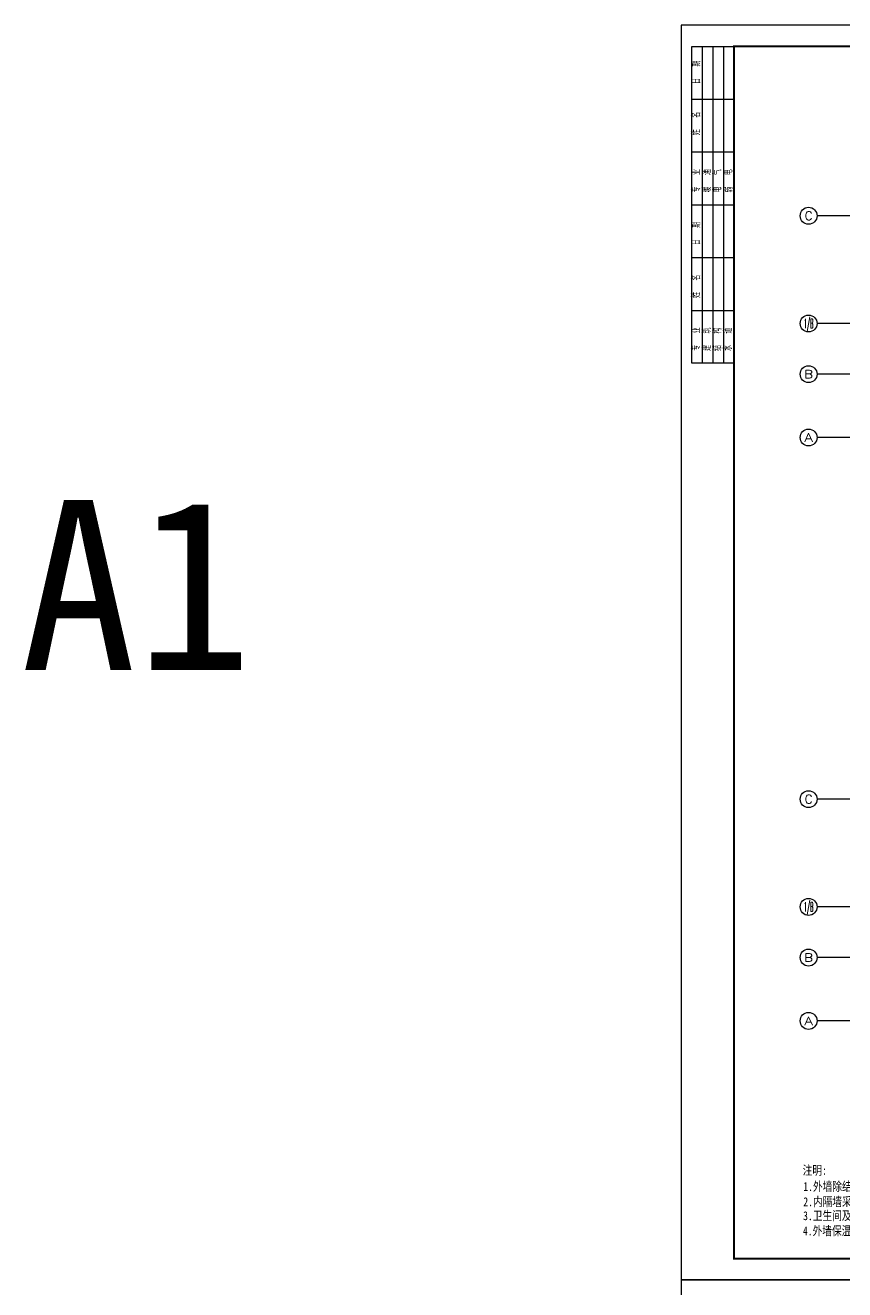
# Model space of a CAD drawing. Extents: x 28773 to 175644, y 7355 to 486294.
# Drawn here: x 39503 to 78284, y 186876 to 246751 of the extents above; entities that cross this region are included whole.
import ezdxf
from ezdxf.enums import TextEntityAlignment as Align

# ---------------------------------------------------------------- set-up
doc = ezdxf.new("R2010")
doc.units = 0
doc.header["$LTSCALE"] = 1000
doc.header["$MEASUREMENT"] = 0
for name, color, linetype in [('AXIS', 3, 'Continuous'), ('AXIS_TEXT', 7, 'Continuous'), ('PUB_TEXT', 7, 'Continuous'), ('TWT_TITLE', 7, 'Continuous')]:
    doc.layers.add(name, color=color, linetype=linetype)
doc.styles.add('-宋体', font='', dxfattribs={"width": 0.8})
doc.styles.add('_TCH_AXIS', font='complex_.ttf', dxfattribs={"bigfont": 'GBCBIG'})
doc.styles.add('_TCH_DYN', font='')
doc.styles.add('COMPLEX', font='COMPLEX')
doc.styles.get("Standard").update_dxf_attribs({"font": 'gbenor.shx', "bigfont": 'gbcbig.shx'})
doc.styles.get('-宋体').set_extended_font_data('SimSun')
doc.styles.get('_TCH_DYN').set_extended_font_data('SimSun')

# ---------------------------------------------------------------- blocks, each defined once
blk = doc.blocks.new('_AXISO')
blk.add_circle((0, 0), 0.5)
at = {"layer": 'AXIS_TEXT', "style": 'COMPLEX', "width": 1.041667}
blk.add_attdef('A', text='', height=0.56, dxfattribs=at).set_placement((-0.25, -0.28), (0.25, -0.28), align=Align.FIT)
blk = doc.blocks.new('$titleblk$00000094')
for p, q in [((-150, 20), (0, 20)), ((-150, 0), (-150, 20)), ((-125, 20), (-125, 0)), ((-100, 20), (-100, 0)), ((-75, 20), (-75, 0)), ((-50, 20), (-50, 0)), ((-25, 20), (-25, 0)), ((0, 20), (0, 0)), ((0, 15), (-150, 15)), ((0, 10), (-150, 10)), ((0, 5), (-150, 5))]:
    blk.add_line(p, q)
at = {"width": 0.8}
for s, p in [(' 专   业', (-145.93, 16)), (' 姓   名', (-120.93, 16)), (' 日   期', (-95.93, 16)), (' 专   业', (-70.93, 16)), (' 姓   名', (-43.85, 16)), (' 日   期', (-19.57, 16)), ('建   筑', (-144.19, 11)), ('暖   通', (-69.19, 11)), ('结   构', (-144.19, 6)), ('电   气', (-69.19, 6)), ('水   道', (-144.19, 1)), ('弱   电', (-69.19, 0.73))]:
    blk.add_text(s, height=3.5, rotation=0, dxfattribs=at).set_placement(p)

msp = doc.modelspace()

# ---------------------------------------------------------------- linework, layer by layer
at = {"layer": 'AXIS'}
for p, q in [((78986, 237731), (76976, 237731)), ((78986, 232631), (76976, 232631)), ((78986, 230231), (76976, 230231)), ((78986, 227231), (76976, 227231)), ((78986, 210104), (76976, 210104)), ((78986, 205004), (76976, 205004)), ((78986, 202604), (76976, 202604)), ((78986, 199604), (76976, 199604))]:
    msp.add_line(p, q, dxfattribs=at)
at = {"layer": 'TWT_TITLE'}
for points in [[(70544, 187351), (154644, 187351), (154644, 246751), (70544, 246751)], [(70544, 127951), (154644, 127951), (154644, 187351), (70544, 187351)]]:
    msp.add_lwpolyline(points, close=True, dxfattribs=at)
at = {"layer": 'TWT_TITLE', "const_width": 100}
msp.add_lwpolyline([(73044, 188351), (153644, 188351), (153644, 245751), (73044, 245751)], close=True, dxfattribs=at)

# ---------------------------------------------------------------- block references
at = {"layer": 'AXIS'}
ref = msp.add_blockref('_AXISO', (76576, 237731), dxfattribs=dict(at, xscale=800, yscale=800, zscale=800))
ref.add_attrib('A', 'C', dxfattribs={"layer": 'AXIS_TEXT', "height": 406, "style": '_TCH_AXIS', "width": 0.948212}).set_placement((76384, 237528), (76769, 237528), align=Align.FIT)
ref = msp.add_blockref('_AXISO', (76576, 232631), dxfattribs=dict(at, xscale=800, yscale=800, zscale=800))
ref.add_attrib('A', '1/B', dxfattribs={"layer": 'AXIS_TEXT', "height": 452.5, "style": '_TCH_AXIS', "width": 0.35536}).set_placement((76350, 232405), (76803, 232405), align=Align.FIT)
ref = msp.add_blockref('_AXISO', (76576, 230231), dxfattribs=dict(at, xscale=800, yscale=800, zscale=800))
ref.add_attrib('A', 'B', dxfattribs={"layer": 'AXIS_TEXT', "height": 387, "style": '_TCH_AXIS'}).set_placement((76374, 230037), (76779, 230037), align=Align.FIT)
ref = msp.add_blockref('_AXISO', (76576, 227231), dxfattribs=dict(at, xscale=800, yscale=800, zscale=800))
ref.add_attrib('A', 'A', dxfattribs={"layer": 'AXIS_TEXT', "height": 396, "style": '_TCH_AXIS'}).set_placement((76378, 227033), (76774, 227033), align=Align.FIT)
ref = msp.add_blockref('_AXISO', (76576, 210104), dxfattribs=dict(at, xscale=800, yscale=800, zscale=800))
ref.add_attrib('A', 'C', dxfattribs={"layer": 'AXIS_TEXT', "height": 406, "style": '_TCH_AXIS', "width": 0.948212}).set_placement((76384, 209901), (76769, 209901), align=Align.FIT)
ref = msp.add_blockref('_AXISO', (76576, 205004), dxfattribs=dict(at, xscale=800, yscale=800, zscale=800))
ref.add_attrib('A', '1/B', dxfattribs={"layer": 'AXIS_TEXT', "height": 452.5, "style": '_TCH_AXIS', "width": 0.35536}).set_placement((76350, 204778), (76803, 204778), align=Align.FIT)
ref = msp.add_blockref('_AXISO', (76576, 202604), dxfattribs=dict(at, xscale=800, yscale=800, zscale=800))
ref.add_attrib('A', 'B', dxfattribs={"layer": 'AXIS_TEXT', "height": 387, "style": '_TCH_AXIS'}).set_placement((76374, 202411), (76779, 202411), align=Align.FIT)
ref = msp.add_blockref('_AXISO', (76576, 199604), dxfattribs=dict(at, xscale=800, yscale=800, zscale=800))
ref.add_attrib('A', 'A', dxfattribs={"layer": 'AXIS_TEXT', "height": 396, "style": '_TCH_AXIS'}).set_placement((76378, 199406), (76774, 199406), align=Align.FIT)
at = {"layer": 'TWT_TITLE', "xscale": 100, "yscale": 100, "zscale": 100, "rotation": 90}
msp.add_blockref('$titleblk$00000094', (73044, 245751), dxfattribs=at)

# ---------------------------------------------------------------- texts
at = {"linetype": 'Continuous', "style": '-宋体', "width": 0.8}
for s, p in [('注明:', (76296, 192318)), ('1.外墙除结构柱外,墙体材料均采用200厚加气混凝土砌块，轴线中分，定位详图中标注。', (76326, 191555)), ('2.内隔墙采用200厚加气混凝土砌块，轴线中分，定位详图中标注。', (76326, 190832)), ('3.卫生间及残卫隔墙为100厚轻质条板墙，轴线中（偏）分，做法详新12J11-1内隔墙构造（轻质空心条板），位置详平面图.', (76316, 190169)), ('4.外墙保温为80厚XPS保温板（热固性、B1级）做法参见详新06J108-17页A-3体系简图1', (76308, 189451))]:
    msp.add_text(s, height=420, dxfattribs=at).set_placement(p)
at = {"layer": 'PUB_TEXT', "style": '_TCH_DYN'}
msp.add_text('A1', height=8056.1, dxfattribs=at).set_placement((39273, 216223))

doc.saveas('drawing.dxf')
